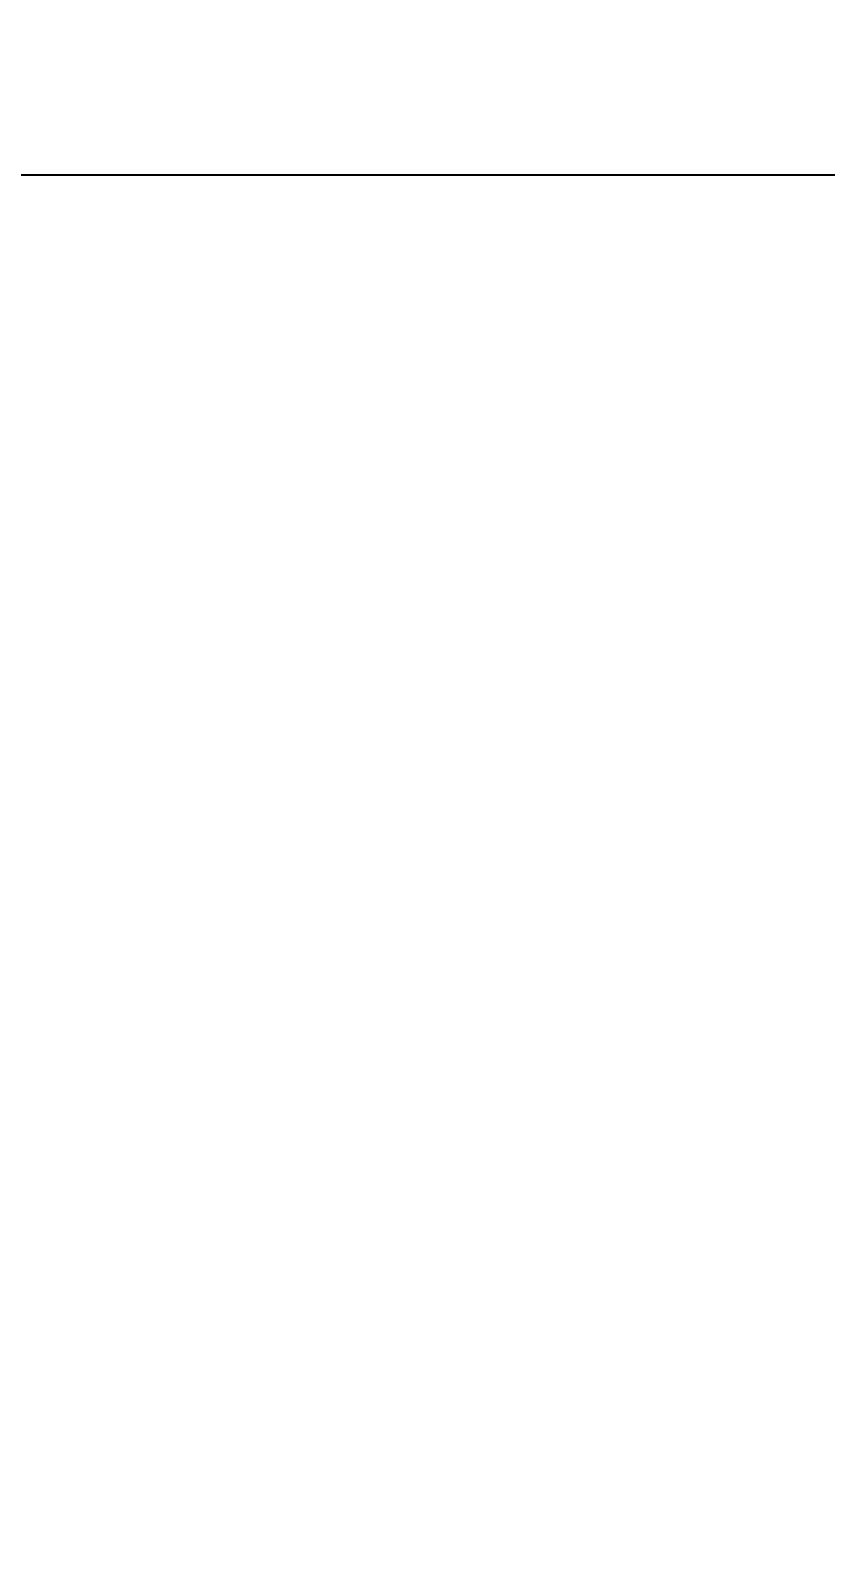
# Model space of a CAD drawing. Header units: millimetres. Extents: x -73584 to -37571, y -61249 to -50748.
# Drawn here: x -53501.9 to -53383.8, y -52566.9 to -52339.3 of the extents above; entities that cross this region are included whole.
import ezdxf

# ---------------------------------------------------------------- set-up
doc = ezdxf.new("R2010")
doc.units = ezdxf.units.MM
doc.header["$LTSCALE"] = 200
doc.header["$PDSIZE"] = -1
doc.layers.add('DIM', color=3, linetype='Continuous')
doc.styles.add('TSSD_Dimension', font='tssdeng.shx', dxfattribs={"width": 0.7, "bigfont": 'hztxt.shx'})
doc.dimstyles.new('TSSD_20_20', dxfattribs={"dimtxt": 60, "dimasz": 20, "dimexe": 20, "dimexo": 50, "dimgap": 20, "dimtad": 1, "dimdec": 0, "dimzin": 0, "dimdsep": 46, "dimtxsty": 'TSSD_Dimension', "dimblk": 'ARCHTICK', "dimcen": 0, "dimdle": 20, "dimclrt": 7, "dimadec": 0, "dimazin": 0, "dimtfac": 1, "dimtdec": 0, "dimtix": 1, "dimtmove": 2, "dimatfit": 3, "dimfxl": 1, "dimtolj": 1, "dimtzin": 0, "dimarcsym": 0})

# ---------------------------------------------------------------- blocks, each defined once
blk = doc.blocks.new('*U93')
at = {"layer": 'DIM', "color": 0}
blk.add_lwpolyline([(-250, -250), (250, -250), (250, 250), (-250, 250)], close=True, dxfattribs=at)
blk = doc.blocks.new('*U94')
at = {"layer": 'DIM', "color": 0, "linetype": 'ByBlock', "lineweight": -2, "transparency": 16777216}
blk.add_blockref('*U93', (1000, 2500), dxfattribs=at)
blk = doc.blocks.new('_ArchTick')
at = {"color": 0, "linetype": 'ByBlock'}
blk.add_lwpolyline([(-0.707, -0.707, 0.5, 0.5, 0), (0.707, 0.707, 0.5, 0.5, 0)], format="xyseb", dxfattribs=at)
blk = doc.blocks.new('*D95')
at = {"layer": 'Defpoints', "color": 0, "transparency": 16777216}
for p in [(-50284.28, -51765.23), (-54784.28, -52360.76), (-50284.28, -52360.76)]:
    blk.add_point(p, dxfattribs=at)
at = {"layer": 'DIM', "color": 0, "lineweight": -2, "transparency": 16777216}
for p, q in [((-54784.28, -52310.76), (-54784.28, -51745.23)), ((-50284.28, -52310.76), (-50284.28, -51745.23)), ((-54804.28, -51765.23), (-50264.28, -51765.23))]:
    blk.add_line(p, q, dxfattribs=at)
at = {"layer": 'DIM', "color": 0, "lineweight": -2, "transparency": 16777216, "xscale": 20, "yscale": 20, "zscale": 20, "rotation": 180}
blk.add_blockref('_ArchTick', (-54784.28, -51765.23), dxfattribs=at)
at = {"layer": 'DIM', "color": 0, "lineweight": -2, "transparency": 16777216, "xscale": 20, "yscale": 20, "zscale": 20}
blk.add_blockref('_ArchTick', (-50284.28, -51765.23), dxfattribs=at)
at = {"layer": 'DIM', "color": 7, "transparency": 16777216, "insert": (-52534.28, -51714.08), "char_height": 60, "attachment_point": 5, "style": 'TSSD_Dimension'}
blk.add_mtext('\\A1;4500 [14\'-9 1/4"]', dxfattribs=at)
blk = doc.blocks.new('*D681')
at = {"layer": 'Defpoints', "color": 0, "transparency": 16777216}
for p in [(-53284.28, -52099.38), (-53784.28, -52360.76), (-53284.28, -52360.76)]:
    blk.add_point(p, dxfattribs=at)
at = {"layer": 'DIM', "color": 0, "lineweight": -2, "transparency": 16777216}
for p, q in [((-53784.28, -52310.76), (-53784.28, -52079.38)), ((-53284.28, -52310.76), (-53284.28, -52079.38)), ((-53804.28, -52099.38), (-53264.28, -52099.38))]:
    blk.add_line(p, q, dxfattribs=at)
at = {"layer": 'DIM', "color": 0, "lineweight": -2, "transparency": 16777216, "xscale": 20, "yscale": 20, "zscale": 20, "rotation": 180}
blk.add_blockref('_ArchTick', (-53784.28, -52099.38), dxfattribs=at)
at = {"layer": 'DIM', "color": 0, "lineweight": -2, "transparency": 16777216, "xscale": 20, "yscale": 20, "zscale": 20}
blk.add_blockref('_ArchTick', (-53284.28, -52099.38), dxfattribs=at)
at = {"layer": 'DIM', "color": 7, "transparency": 16777216, "insert": (-53534.28, -52048.22), "char_height": 60, "attachment_point": 5, "style": 'TSSD_Dimension'}
blk.add_mtext('\\A1;500 [1\'-7 3/4"]', dxfattribs=at)

msp = doc.modelspace()

# ---------------------------------------------------------------- block references
at = {"layer": 'DIM', "color": 0}
msp.add_blockref('*U94', (-54534.278, -55110.758), dxfattribs=at)

# ---------------------------------------------------------------- dimensions: what is measured, and where the dimension line sits
at = {"layer": 'DIM'}
for base, p1, p2, picture, middle in [((-50284.278, -51765.23), (-54784.278, -52360.758), (-50284.278, -52360.758), '*D95', (-52534.278, -51714.076)), ((-53284.278, -52099.379), (-53784.278, -52360.758), (-53284.278, -52360.758), '*D681', (-53534.278, -52048.225))]:
    dim = msp.add_linear_dim(base=base, p1=p1, p2=p2, dimstyle='TSSD_20_20', dxfattribs=at)
    dim.commit()
    dim.dimension.update_dxf_attribs({"geometry": picture, "text_midpoint": middle})

doc.saveas('drawing.dxf')
